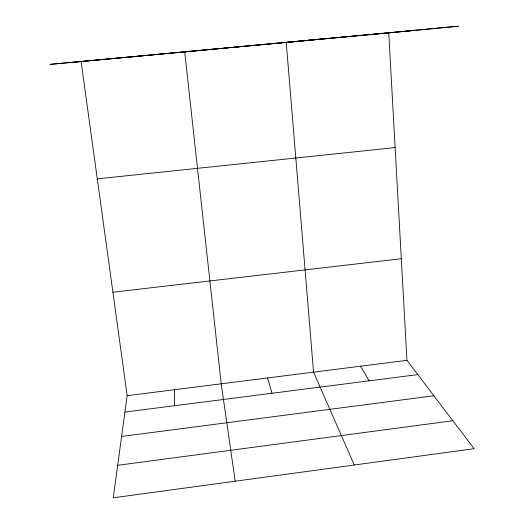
<?xml version="1.0" encoding="UTF-8"?>
<svg xmlns="http://www.w3.org/2000/svg" width="524" height="524" viewBox="0 0 524 524"><rect width="100%" height="100%" fill="white"/><g stroke="black" fill="none" stroke-linecap="round" stroke-linejoin="round"><path stroke-width="0.79" d="M81.128 61.642L127.168 395.686L113.263 497.8L474.115 448.701L406.952 360.342L388.749 32.894L458.421 26.2L49.885 64.38L388.749 32.894M188.358 51.437L184.71 51.961L221.207 383.804L235.204 481.209M117.69 465.305L452.86 420.739M121.614 436.453L433.898 395.784M124.935 412.067L417.798 374.608M127.168 395.686L406.952 360.342M112.902 292.215L401.305 258.725M97.281 178.854L395.129 147.591M235.721 47.193L238.944 46.865M323.177 38.841L286.235 42.477L313.548 372.138L354.296 465.004M337.751 37.656L346.181 36.844M68.873 62.716L416.239 30.254M131.046 56.952L133.181 56.782M360.466 366.211L369.191 380.824M267.587 377.948L272.015 393.255M174.4 389.718L174.433 405.733"/></g></svg>
